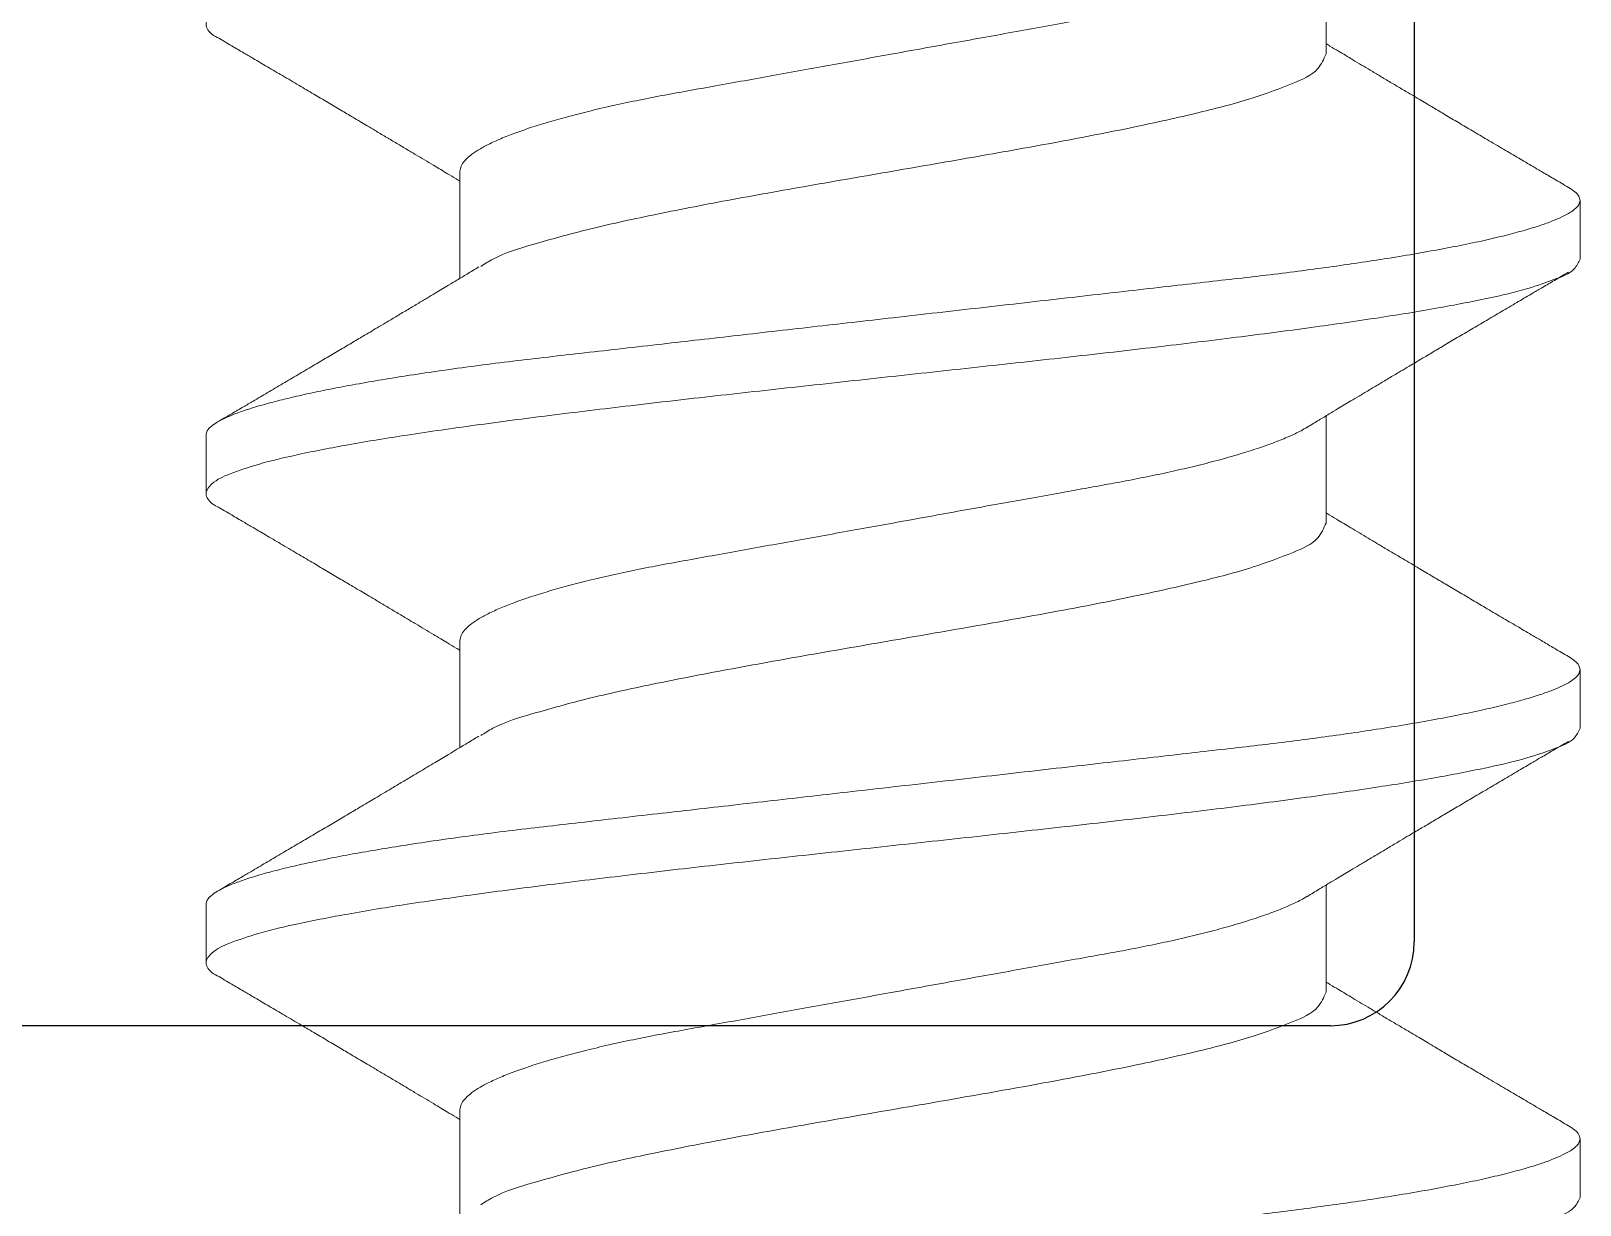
# Model space of a CAD drawing. Extents: x -82 to 113, y -82 to 93.
# Drawn here: x 8.4636 to 8.6485, y 76.4442 to 76.5844 of the extents above; entities that cross this region are included whole.
import ezdxf

# ---------------------------------------------------------------- set-up
doc = ezdxf.new("R2010")
doc.units = 0
doc.header["$MEASUREMENT"] = 0
doc.linetypes.add('SLD-Solid', pattern=[0])
doc.layers.get('0').update_dxf_attribs({"linetype": 'CONTINUOUS'})
doc.layers.add('Ballons', color=7, linetype='CONTINUOUS')
doc.layers.add('VENT', color=5, linetype='CONTINUOUS')

# ---------------------------------------------------------------- blocks, each defined once
blk = doc.blocks.new('NO 8 2 IN')
at = {"color": 7, "linetype": 'SLD-Solid', "lineweight": 15}
for p, q in [((0.6985, 0.082), (0.6915, 0.082)), ((0.7545, 0.082), (0.7475, 0.082)), ((0.674, 0.05169), (0.66121, 0.05169)), ((0.73, 0.05169), (0.71721, 0.05169)), ((0.786, 0.05169), (0.77321, 0.05169)), ((0.688, -0.05169), (0.70079, -0.05169)), ((0.744, -0.05169), (0.75679, -0.05169)), ((0.8, -0.05169), (0.81279, -0.05169)), ((0.6635, -0.082), (0.6705, -0.082)), ((0.7195, -0.082), (0.7265, -0.082)), ((0.7755, -0.082), (0.7825, -0.082))]:
    blk.add_line(p, q, dxfattribs=at)
for points, knots in [([(0.63386, 0.08045), (0.63399, 0.08074), (0.63431, 0.08144), (0.63552, 0.08233), (0.63707, 0.08107), (0.63801, 0.07885), (0.63918, 0.07537), (0.64028, 0.07064), (0.64143, 0.0647), (0.64257, 0.05766), (0.64372, 0.04964), (0.64488, 0.04077), (0.64603, 0.0312), (0.64719, 0.0211), (0.64834, 0.01064), (0.6495, 0), (0.65066, -0.01064), (0.65181, -0.0211), (0.65297, -0.03121), (0.65412, -0.04077), (0.65528, -0.04964), (0.65643, -0.05766), (0.65757, -0.06471), (0.65872, -0.07062), (0.65981, -0.07541), (0.66099, -0.07877), (0.66193, -0.08123), (0.66308, -0.0818), (0.6635, -0.082)], [0, 0, 0, 0, 0.005731, 0.013729, 0.021728, 0.035806, 0.057192, 0.085897, 0.121575, 0.16369, 0.211566, 0.264413, 0.32135, 0.381419, 0.443609, 0.506868, 0.570127, 0.632316, 0.692385, 0.749321, 0.802168, 0.850043, 0.892157, 0.927835, 0.956539, 0.977925, 0.992001, 1, 1, 1, 1]), ([(0.6425, 0.082), (0.64267, 0.08196), (0.64308, 0.08188), (0.64359, 0.08134), (0.64413, 0.08055), (0.64467, 0.07943), (0.64524, 0.078), (0.64582, 0.07624), (0.64639, 0.07424), (0.64694, 0.07201), (0.64749, 0.06959), (0.64804, 0.06692), (0.64858, 0.06404), (0.64911, 0.06094), (0.64965, 0.05756), (0.6502, 0.05389), (0.65074, 0.04995), (0.65126, 0.04587), (0.65176, 0.04167), (0.65225, 0.03731), (0.65277, 0.03278), (0.65329, 0.02821), (0.65381, 0.02362), (0.65433, 0.01904), (0.65486, 0.01436), (0.65541, 0.00962), (0.65595, 0.00482), (0.65652, -0.00015), (0.6571, -0.00526), (0.65769, -0.01048), (0.65828, -0.01564), (0.65886, -0.02071), (0.65942, -0.02565), (0.65997, -0.03045), (0.66048, -0.03495), (0.66096, -0.03915), (0.6614, -0.04309), (0.66187, -0.04691), (0.66235, -0.05063), (0.66285, -0.05422), (0.66338, -0.05776), (0.66393, -0.06122), (0.66452, -0.06456), (0.66511, -0.06766), (0.6657, -0.07048), (0.6663, -0.07301), (0.66689, -0.07524), (0.66746, -0.07712), (0.66801, -0.07865), (0.66852, -0.07985), (0.66902, -0.08079), (0.66951, -0.08145), (0.66998, -0.0819), (0.67034, -0.08197), (0.6705, -0.082)], [0, 0, 0, 0, 0.003092, 0.007218, 0.012848, 0.020196, 0.029358, 0.040368, 0.053221, 0.066587, 0.081415, 0.097635, 0.11516, 0.13389, 0.153715, 0.176448, 0.200174, 0.224724, 0.249924, 0.275905, 0.303091, 0.331379, 0.358167, 0.385658, 0.413725, 0.442232, 0.471038, 0.499995, 0.531578, 0.562966, 0.593969, 0.624401, 0.654092, 0.682884, 0.710636, 0.735058, 0.758527, 0.78147, 0.803831, 0.825476, 0.846274, 0.867849, 0.888108, 0.906911, 0.924131, 0.939662, 0.953422, 0.965357, 0.974673, 0.982441, 0.988705, 0.993557, 0.99719, 1, 1, 1, 1]), ([(0.68986, 0.08045), (0.68999, 0.08074), (0.69031, 0.08144), (0.69152, 0.08233), (0.69307, 0.08107), (0.69401, 0.07885), (0.69518, 0.07537), (0.69628, 0.07064), (0.69743, 0.0647), (0.69857, 0.05766), (0.69972, 0.04964), (0.70088, 0.04077), (0.70203, 0.0312), (0.70319, 0.0211), (0.70434, 0.01064), (0.7055, 0), (0.70666, -0.01064), (0.70781, -0.0211), (0.70897, -0.03121), (0.71012, -0.04077), (0.71128, -0.04964), (0.71243, -0.05766), (0.71357, -0.06471), (0.71472, -0.07062), (0.71581, -0.07541), (0.71699, -0.07877), (0.71793, -0.08123), (0.71908, -0.0818), (0.7195, -0.082)], [0, 0, 0, 0, 0.005731, 0.013729, 0.021728, 0.035806, 0.057192, 0.085897, 0.121575, 0.16369, 0.211566, 0.264413, 0.32135, 0.381419, 0.443609, 0.506868, 0.570127, 0.632316, 0.692385, 0.749321, 0.802168, 0.850043, 0.892157, 0.927835, 0.956539, 0.977925, 0.992001, 1, 1, 1, 1]), ([(0.6985, 0.082), (0.69867, 0.08196), (0.69908, 0.08188), (0.69959, 0.08134), (0.70013, 0.08055), (0.70067, 0.07943), (0.70124, 0.078), (0.70182, 0.07624), (0.70239, 0.07424), (0.70294, 0.07201), (0.70349, 0.06959), (0.70404, 0.06692), (0.70458, 0.06404), (0.70511, 0.06094), (0.70566, 0.05756), (0.7062, 0.05389), (0.70674, 0.04995), (0.70726, 0.04587), (0.70776, 0.04167), (0.70825, 0.03731), (0.70877, 0.03278), (0.70929, 0.02821), (0.70981, 0.02362), (0.71033, 0.01904), (0.71087, 0.01436), (0.71141, 0.00962), (0.71195, 0.00482), (0.71252, -0.00015), (0.7131, -0.00526), (0.71369, -0.01048), (0.71428, -0.01564), (0.71486, -0.02071), (0.71542, -0.02565), (0.71597, -0.03045), (0.71648, -0.03495), (0.71696, -0.03915), (0.7174, -0.04309), (0.71787, -0.04691), (0.71835, -0.05063), (0.71885, -0.05422), (0.71938, -0.05776), (0.71993, -0.06122), (0.72052, -0.06456), (0.72111, -0.06766), (0.7217, -0.07048), (0.7223, -0.07301), (0.72289, -0.07524), (0.72346, -0.07712), (0.72401, -0.07865), (0.72452, -0.07985), (0.72502, -0.08079), (0.72551, -0.08145), (0.72598, -0.0819), (0.72634, -0.08197), (0.7265, -0.082)], [0, 0, 0, 0, 0.003092, 0.007218, 0.012848, 0.020196, 0.029358, 0.040368, 0.053221, 0.066587, 0.081415, 0.097635, 0.11516, 0.13389, 0.153715, 0.176448, 0.200174, 0.224724, 0.249924, 0.275905, 0.303091, 0.331379, 0.358167, 0.385658, 0.413725, 0.442232, 0.471038, 0.499994, 0.531578, 0.562966, 0.593968, 0.624401, 0.654092, 0.682884, 0.710636, 0.735058, 0.758526, 0.78147, 0.803831, 0.825476, 0.846274, 0.867849, 0.888108, 0.906911, 0.924131, 0.939662, 0.953422, 0.965357, 0.974672, 0.982441, 0.988705, 0.993557, 0.99719, 1, 1, 1, 1]), ([(0.74586, 0.08045), (0.74599, 0.08074), (0.74631, 0.08144), (0.74752, 0.08233), (0.74907, 0.08107), (0.75001, 0.07885), (0.75118, 0.07537), (0.75228, 0.07064), (0.75343, 0.0647), (0.75457, 0.05766), (0.75572, 0.04964), (0.75688, 0.04077), (0.75803, 0.0312), (0.75919, 0.0211), (0.76034, 0.01064), (0.7615, 0), (0.76266, -0.01064), (0.76381, -0.0211), (0.76497, -0.03121), (0.76612, -0.04077), (0.76728, -0.04964), (0.76843, -0.05766), (0.76957, -0.06471), (0.77072, -0.07062), (0.77181, -0.07541), (0.77299, -0.07877), (0.77393, -0.08123), (0.77508, -0.0818), (0.7755, -0.082)], [0, 0, 0, 0, 0.0057312, 0.0137294, 0.0217283, 0.0358057, 0.0571924, 0.0858972, 0.1215754, 0.1636904, 0.2115661, 0.2644133, 0.3213499, 0.3814193, 0.4436088, 0.5068678, 0.5701267, 0.6323161, 0.6923852, 0.7493214, 0.8021681, 0.8500432, 0.8921576, 0.9278349, 0.956539, 0.9779248, 0.9920013, 1, 1, 1, 1]), ([(0.7545, 0.082), (0.75467, 0.08196), (0.75508, 0.08188), (0.75559, 0.08134), (0.75613, 0.08055), (0.75667, 0.07943), (0.75724, 0.078), (0.75782, 0.07624), (0.75839, 0.07424), (0.75894, 0.07201), (0.75949, 0.06959), (0.76004, 0.06692), (0.76058, 0.06404), (0.76111, 0.06094), (0.76166, 0.05756), (0.7622, 0.05389), (0.76274, 0.04995), (0.76326, 0.04587), (0.76376, 0.04167), (0.76425, 0.03731), (0.76477, 0.03278), (0.76529, 0.02821), (0.76581, 0.02362), (0.76633, 0.01904), (0.76687, 0.01436), (0.76741, 0.00962), (0.76795, 0.00482), (0.76852, -0.00015), (0.7691, -0.00526), (0.76969, -0.01048), (0.77028, -0.01564), (0.77086, -0.02071), (0.77142, -0.02565), (0.77197, -0.03045), (0.77248, -0.03495), (0.77296, -0.03915), (0.7734, -0.04309), (0.77387, -0.04691), (0.77435, -0.05063), (0.77485, -0.05422), (0.77538, -0.05776), (0.77593, -0.06122), (0.77652, -0.06456), (0.77711, -0.06766), (0.7777, -0.07048), (0.7783, -0.07301), (0.77889, -0.07524), (0.77946, -0.07712), (0.78001, -0.07865), (0.78052, -0.07985), (0.78102, -0.08079), (0.78151, -0.08145), (0.78198, -0.0819), (0.78234, -0.08197), (0.7825, -0.082)], [0, 0, 0, 0, 0.003092, 0.007218, 0.012848, 0.020196, 0.029358, 0.040369, 0.053221, 0.066587, 0.081415, 0.097635, 0.11516, 0.13389, 0.153715, 0.176448, 0.200174, 0.224724, 0.249924, 0.275906, 0.303091, 0.331379, 0.358168, 0.385658, 0.413725, 0.442232, 0.471038, 0.499995, 0.531578, 0.562966, 0.593969, 0.624401, 0.654092, 0.682884, 0.710636, 0.735058, 0.758527, 0.78147, 0.803831, 0.825476, 0.846274, 0.867849, 0.888108, 0.906911, 0.924131, 0.939662, 0.953422, 0.965357, 0.974673, 0.982441, 0.988705, 0.993557, 0.99719, 1, 1, 1, 1]), ([(0.80186, 0.08045), (0.80199, 0.08074), (0.80231, 0.08144), (0.80352, 0.08233), (0.80507, 0.08107), (0.80601, 0.07885), (0.80718, 0.07537), (0.80828, 0.07064), (0.80943, 0.0647), (0.81057, 0.05766), (0.81172, 0.04964), (0.81288, 0.04077), (0.81403, 0.0312), (0.81519, 0.0211), (0.81634, 0.01064), (0.8175, 0), (0.81866, -0.01064), (0.81981, -0.0211), (0.82097, -0.03121), (0.82212, -0.04077), (0.82328, -0.04964), (0.82443, -0.05766), (0.82557, -0.06471), (0.82672, -0.07062), (0.82781, -0.07541), (0.82899, -0.07877), (0.82993, -0.08123), (0.83108, -0.0818), (0.8315, -0.082)], [0, 0, 0, 0, 0.005731, 0.013729, 0.021728, 0.035806, 0.057192, 0.085897, 0.121575, 0.16369, 0.211566, 0.264413, 0.32135, 0.381419, 0.443609, 0.506868, 0.570127, 0.632316, 0.692385, 0.749321, 0.802168, 0.850043, 0.892158, 0.927835, 0.956539, 0.977925, 0.992002, 1, 1, 1, 1]), ([(0.68994, 0.08062), (0.68962, 0.08006), (0.68901, 0.07903), (0.68818, 0.07762), (0.68751, 0.07648), (0.68695, 0.07553), (0.68626, 0.07436), (0.68536, 0.07282), (0.68427, 0.07098), (0.68321, 0.06918), (0.68223, 0.06752), (0.6813, 0.06596), (0.68053, 0.06465), (0.67991, 0.06361), (0.67939, 0.06273), (0.67879, 0.06173), (0.67812, 0.0606), (0.67739, 0.05936), (0.67667, 0.05816), (0.67598, 0.057), (0.67533, 0.05592), (0.67474, 0.05493), (0.67419, 0.05401), (0.67365, 0.05311), (0.67319, 0.05234), (0.67289, 0.05184), (0.67279, 0.05169)], [0, 0, 0, 0, 0.057982, 0.10656, 0.145743, 0.175978, 0.205039, 0.26703, 0.335195, 0.395552, 0.453065, 0.507732, 0.55728, 0.588303, 0.615908, 0.648764, 0.691919, 0.733036, 0.777294, 0.8174, 0.853077, 0.889788, 0.920247, 0.948394, 0.983846, 1, 1, 1, 1]), ([(0.71856, 0.04945), (0.71828, 0.04991), (0.71775, 0.05078), (0.71703, 0.05198), (0.71643, 0.05298), (0.71591, 0.05385), (0.7154, 0.05471), (0.71482, 0.05567), (0.71414, 0.05681), (0.7134, 0.05805), (0.71264, 0.05932), (0.71193, 0.06051), (0.71132, 0.06153), (0.71083, 0.06237), (0.7104, 0.06309), (0.71, 0.06377), (0.70943, 0.06472), (0.70868, 0.06599), (0.70774, 0.06758), (0.70673, 0.06928), (0.7057, 0.07104), (0.70481, 0.07255), (0.70409, 0.07376), (0.70357, 0.07465), (0.70305, 0.07552), (0.70249, 0.07647), (0.70182, 0.07762), (0.70099, 0.07903), (0.70039, 0.08006), (0.70006, 0.08062)], [0, 0, 0, 0, 0.045199, 0.083899, 0.116073, 0.141731, 0.167575, 0.198699, 0.235117, 0.276837, 0.318632, 0.357685, 0.39061, 0.417396, 0.438437, 0.459649, 0.482989, 0.529851, 0.581567, 0.636016, 0.6932, 0.750691, 0.780867, 0.809473, 0.836508, 0.864578, 0.900963, 0.9461, 1, 1, 1, 1]), ([(0.74594, 0.08062), (0.74562, 0.08006), (0.74501, 0.07903), (0.74418, 0.07762), (0.74351, 0.07648), (0.74295, 0.07553), (0.74226, 0.07436), (0.74136, 0.07282), (0.74027, 0.07098), (0.73921, 0.06918), (0.73823, 0.06752), (0.7373, 0.06596), (0.73653, 0.06465), (0.73591, 0.06361), (0.73539, 0.06273), (0.73479, 0.06173), (0.73412, 0.0606), (0.73339, 0.05936), (0.73267, 0.05816), (0.73198, 0.057), (0.73133, 0.05592), (0.73074, 0.05493), (0.73019, 0.05401), (0.72965, 0.05311), (0.72919, 0.05234), (0.72889, 0.05184), (0.72879, 0.05169)], [0, 0, 0, 0, 0.057982, 0.10656, 0.145743, 0.175978, 0.205039, 0.267031, 0.335196, 0.395553, 0.453065, 0.507733, 0.55728, 0.588303, 0.615909, 0.648764, 0.691919, 0.733036, 0.777294, 0.817401, 0.853077, 0.889788, 0.920247, 0.948394, 0.983846, 1, 1, 1, 1]), ([(0.77456, 0.04945), (0.77428, 0.04991), (0.77375, 0.05078), (0.77303, 0.05198), (0.77243, 0.05298), (0.77191, 0.05385), (0.7714, 0.05471), (0.77082, 0.05567), (0.77014, 0.05681), (0.7694, 0.05805), (0.76864, 0.05932), (0.76793, 0.06051), (0.76732, 0.06153), (0.76683, 0.06237), (0.7664, 0.06309), (0.766, 0.06377), (0.76543, 0.06472), (0.76468, 0.06599), (0.76374, 0.06758), (0.76273, 0.06928), (0.7617, 0.07104), (0.76081, 0.07255), (0.76009, 0.07376), (0.75957, 0.07465), (0.75905, 0.07552), (0.75849, 0.07647), (0.75782, 0.07762), (0.75699, 0.07903), (0.75639, 0.08006), (0.75606, 0.08062)], [0, 0, 0, 0, 0.0451999, 0.083899, 0.1160726, 0.1417319, 0.1675755, 0.1986995, 0.2351164, 0.2768371, 0.3186332, 0.3576857, 0.3906104, 0.417396, 0.4384372, 0.4596495, 0.4829884, 0.5298514, 0.5815664, 0.6360157, 0.6932004, 0.7506903, 0.7808665, 0.8094736, 0.8365085, 0.8645782, 0.9009622, 0.9460993, 1, 1, 1, 1]), ([(0.80194, 0.08062), (0.80162, 0.08006), (0.80101, 0.07903), (0.80018, 0.07762), (0.79951, 0.07648), (0.79895, 0.07553), (0.79826, 0.07436), (0.79736, 0.07282), (0.79627, 0.07098), (0.79521, 0.06918), (0.79423, 0.06752), (0.7933, 0.06596), (0.79253, 0.06465), (0.79191, 0.06361), (0.79139, 0.06273), (0.79079, 0.06173), (0.79012, 0.0606), (0.78939, 0.05936), (0.78867, 0.05816), (0.78798, 0.057), (0.78733, 0.05592), (0.78674, 0.05493), (0.78619, 0.05401), (0.78565, 0.05311), (0.78519, 0.05234), (0.78489, 0.05184), (0.78479, 0.05169)], [0, 0, 0, 0, 0.057982, 0.10656, 0.145743, 0.175978, 0.205039, 0.267031, 0.335195, 0.395552, 0.453065, 0.507733, 0.557279, 0.588303, 0.615909, 0.648764, 0.691919, 0.733036, 0.777294, 0.8174, 0.853077, 0.889787, 0.920247, 0.948394, 0.983846, 1, 1, 1, 1]), ([(0.674, 0.05169), (0.6742, 0.05166), (0.67464, 0.05159), (0.67527, 0.05114), (0.6759, 0.05045), (0.67656, 0.04949), (0.67723, 0.04825), (0.6779, 0.04678), (0.67856, 0.04508), (0.67922, 0.0432), (0.67987, 0.0411), (0.68051, 0.0388), (0.68116, 0.03628), (0.6818, 0.03355), (0.68242, 0.03063), (0.68302, 0.0276), (0.68359, 0.02443), (0.68418, 0.02113), (0.68479, 0.01775), (0.68542, 0.0143), (0.68605, 0.01082), (0.68669, 0.00726), (0.68734, 0.00364), (0.68801, -0.00007), (0.6887, -0.00386), (0.68939, -0.00769), (0.69007, -0.01146), (0.69073, -0.01513), (0.69137, -0.01868), (0.69198, -0.02203), (0.69254, -0.02517), (0.69308, -0.02813), (0.69365, -0.03098), (0.69424, -0.03372), (0.69487, -0.03639), (0.69552, -0.03894), (0.69621, -0.04135), (0.6969, -0.04355), (0.69759, -0.0455), (0.69829, -0.0472), (0.69888, -0.04849), (0.6993, -0.04919), (0.69945, -0.04943)], [0, 0, 0, 0, 0.00566, 0.012578, 0.021366, 0.032352, 0.04569, 0.061424, 0.078422, 0.097441, 0.118359, 0.141021, 0.165246, 0.192421, 0.220865, 0.250311, 0.2806, 0.312419, 0.345788, 0.378482, 0.412166, 0.446614, 0.481581, 0.516811, 0.554171, 0.591217, 0.627644, 0.663165, 0.697515, 0.730461, 0.760059, 0.788419, 0.816064, 0.842792, 0.868377, 0.894021, 0.917895, 0.939785, 0.95951, 0.976938, 0.991987, 1, 1, 1, 1]), ([(0.73, 0.05169), (0.7302, 0.05166), (0.73064, 0.05159), (0.73127, 0.05114), (0.7319, 0.05045), (0.73256, 0.04949), (0.73323, 0.04825), (0.7339, 0.04678), (0.73456, 0.04508), (0.73522, 0.0432), (0.73587, 0.0411), (0.73651, 0.0388), (0.73716, 0.03628), (0.7378, 0.03355), (0.73842, 0.03063), (0.73902, 0.0276), (0.73959, 0.02443), (0.74018, 0.02113), (0.74079, 0.01775), (0.74142, 0.0143), (0.74205, 0.01082), (0.74269, 0.00726), (0.74334, 0.00364), (0.74401, -0.00007), (0.7447, -0.00386), (0.74539, -0.00769), (0.74607, -0.01146), (0.74673, -0.01513), (0.74737, -0.01868), (0.74798, -0.02203), (0.74854, -0.02517), (0.74908, -0.02813), (0.74965, -0.03098), (0.75024, -0.03372), (0.75087, -0.03639), (0.75152, -0.03894), (0.75221, -0.04135), (0.7529, -0.04355), (0.75359, -0.0455), (0.75429, -0.0472), (0.75488, -0.04849), (0.7553, -0.04919), (0.75545, -0.04943)], [0, 0, 0, 0, 0.00566, 0.012578, 0.021366, 0.032352, 0.04569, 0.061424, 0.078423, 0.097441, 0.118359, 0.141021, 0.165246, 0.192421, 0.220865, 0.250311, 0.2806, 0.312419, 0.345788, 0.378482, 0.412166, 0.446614, 0.481581, 0.516811, 0.554171, 0.591217, 0.627644, 0.663165, 0.697515, 0.730461, 0.760059, 0.788419, 0.816064, 0.842792, 0.868376, 0.894021, 0.917895, 0.939784, 0.95951, 0.976938, 0.991987, 1, 1, 1, 1]), ([(0.786, 0.05169), (0.7862, 0.05166), (0.78664, 0.05159), (0.78727, 0.05114), (0.7879, 0.05045), (0.78856, 0.04949), (0.78923, 0.04825), (0.7899, 0.04678), (0.79056, 0.04508), (0.79122, 0.0432), (0.79187, 0.0411), (0.79251, 0.0388), (0.79316, 0.03628), (0.7938, 0.03355), (0.79442, 0.03063), (0.79502, 0.0276), (0.79559, 0.02443), (0.79618, 0.02113), (0.79679, 0.01775), (0.79742, 0.0143), (0.79805, 0.01082), (0.79869, 0.00726), (0.79934, 0.00364), (0.80001, -0.00007), (0.8007, -0.00386), (0.80139, -0.00769), (0.80207, -0.01146), (0.80273, -0.01513), (0.80337, -0.01868), (0.80398, -0.02203), (0.80454, -0.02517), (0.80508, -0.02813), (0.80565, -0.03098), (0.80624, -0.03372), (0.80687, -0.03639), (0.80752, -0.03894), (0.80821, -0.04135), (0.8089, -0.04355), (0.80959, -0.0455), (0.81029, -0.0472), (0.81088, -0.04849), (0.8113, -0.04919), (0.81145, -0.04943)], [0, 0, 0, 0, 0.0056599, 0.0125775, 0.0213656, 0.0323516, 0.0456897, 0.0614235, 0.0784225, 0.0974411, 0.1183588, 0.1410211, 0.1652461, 0.1924205, 0.2208649, 0.2503105, 0.2805998, 0.3124188, 0.3457879, 0.3784824, 0.4121662, 0.4466137, 0.4815809, 0.5168112, 0.5541709, 0.5912169, 0.6276443, 0.663165, 0.6975153, 0.7304612, 0.760059, 0.7884191, 0.8160641, 0.8427916, 0.8683764, 0.8940213, 0.9178954, 0.9397845, 0.9595098, 0.9769376, 0.9919873, 1, 1, 1, 1]), ([(0.66263, 0.04922), (0.66293, 0.04874), (0.66414, 0.04681), (0.66541, 0.04246), (0.66718, 0.03613), (0.66885, 0.02837), (0.67057, 0.01954), (0.67228, 0.00996), (0.674, 0), (0.67572, -0.00996), (0.67743, -0.01954), (0.67914, -0.02838), (0.68085, -0.0361), (0.6825, -0.04254), (0.68424, -0.04717), (0.68568, -0.05064), (0.68737, -0.0514), (0.688, -0.05169)], [0, 0, 0, 0, 0.016211, 0.064626, 0.128031, 0.204413, 0.291076, 0.384847, 0.48225, 0.579652, 0.673423, 0.760084, 0.836464, 0.899866, 0.948278, 0.980851, 1, 1, 1, 1]), ([(0.71863, 0.04922), (0.71893, 0.04874), (0.72014, 0.04681), (0.72141, 0.04246), (0.72318, 0.03613), (0.72485, 0.02837), (0.72657, 0.01954), (0.72828, 0.00996), (0.73, 0), (0.73172, -0.00996), (0.73343, -0.01954), (0.73514, -0.02838), (0.73685, -0.0361), (0.7385, -0.04254), (0.74024, -0.04717), (0.74168, -0.05064), (0.74337, -0.0514), (0.744, -0.05169)], [0, 0, 0, 0, 0.016211, 0.064626, 0.128031, 0.204413, 0.291076, 0.384847, 0.48225, 0.579652, 0.673423, 0.760083, 0.836464, 0.899866, 0.948278, 0.98085, 1, 1, 1, 1]), ([(0.77463, 0.04922), (0.77493, 0.04874), (0.77614, 0.04681), (0.77741, 0.04246), (0.77918, 0.03613), (0.78085, 0.02837), (0.78257, 0.01954), (0.78428, 0.00996), (0.786, 0), (0.78772, -0.00996), (0.78943, -0.01954), (0.79114, -0.02838), (0.79285, -0.0361), (0.7945, -0.04254), (0.79624, -0.04717), (0.79768, -0.05064), (0.79937, -0.0514), (0.8, -0.05169)], [0, 0, 0, 0, 0.016211, 0.064626, 0.128031, 0.204413, 0.291076, 0.384847, 0.48225, 0.579652, 0.673423, 0.760083, 0.836464, 0.899866, 0.948278, 0.98085, 1, 1, 1, 1]), ([(0.69944, -0.04945), (0.69972, -0.04991), (0.70025, -0.05078), (0.70097, -0.05198), (0.70157, -0.05298), (0.70209, -0.05385), (0.7026, -0.05471), (0.70318, -0.05567), (0.70386, -0.05681), (0.7046, -0.05805), (0.70536, -0.05932), (0.70607, -0.06051), (0.70668, -0.06153), (0.70717, -0.06237), (0.7076, -0.06309), (0.708, -0.06377), (0.70857, -0.06472), (0.70932, -0.06599), (0.71026, -0.06758), (0.71127, -0.06928), (0.7123, -0.07104), (0.71319, -0.07255), (0.71391, -0.07376), (0.71443, -0.07465), (0.71495, -0.07552), (0.71551, -0.07647), (0.71618, -0.07762), (0.71701, -0.07903), (0.71761, -0.08006), (0.71794, -0.08062)], [0, 0, 0, 0, 0.045199, 0.0839, 0.116073, 0.141732, 0.167576, 0.1987, 0.235116, 0.276837, 0.318633, 0.357686, 0.390611, 0.417395, 0.438437, 0.45965, 0.482988, 0.529851, 0.581566, 0.636015, 0.693201, 0.75069, 0.780866, 0.809473, 0.836509, 0.864578, 0.900962, 0.946099, 1, 1, 1, 1]), ([(0.75544, -0.04945), (0.75572, -0.04991), (0.75625, -0.05078), (0.75697, -0.05198), (0.75757, -0.05298), (0.75809, -0.05385), (0.7586, -0.05471), (0.75918, -0.05567), (0.75986, -0.05681), (0.7606, -0.05805), (0.76136, -0.05932), (0.76207, -0.06051), (0.76268, -0.06153), (0.76317, -0.06237), (0.7636, -0.06309), (0.764, -0.06377), (0.76457, -0.06472), (0.76532, -0.06599), (0.76626, -0.06758), (0.76727, -0.06928), (0.7683, -0.07104), (0.76919, -0.07255), (0.76991, -0.07376), (0.77043, -0.07465), (0.77095, -0.07552), (0.77151, -0.07647), (0.77218, -0.07762), (0.77301, -0.07903), (0.77361, -0.08006), (0.77394, -0.08062)], [0, 0, 0, 0, 0.045199, 0.083899, 0.116073, 0.141732, 0.167575, 0.1987, 0.235116, 0.276837, 0.318633, 0.357685, 0.39061, 0.417395, 0.438437, 0.45965, 0.482988, 0.529851, 0.581566, 0.636015, 0.6932, 0.75069, 0.780866, 0.809473, 0.836508, 0.864578, 0.900962, 0.946099, 1, 1, 1, 1]), ([(0.67206, -0.08062), (0.67238, -0.08006), (0.67299, -0.07903), (0.67382, -0.07762), (0.67449, -0.07648), (0.67505, -0.07553), (0.67574, -0.07436), (0.67664, -0.07282), (0.67773, -0.07098), (0.67879, -0.06918), (0.67977, -0.06752), (0.6807, -0.06596), (0.68147, -0.06465), (0.68209, -0.06361), (0.68261, -0.06273), (0.68321, -0.06173), (0.68388, -0.0606), (0.68461, -0.05936), (0.68533, -0.05816), (0.68602, -0.057), (0.68667, -0.05592), (0.68726, -0.05493), (0.68781, -0.05401), (0.68835, -0.05311), (0.68881, -0.05234), (0.68911, -0.05184), (0.68921, -0.05169)], [0, 0, 0, 0, 0.0579828, 0.1065596, 0.1457427, 0.1759787, 0.2050392, 0.2670312, 0.3351953, 0.3955529, 0.4530647, 0.5077331, 0.5572798, 0.5883029, 0.6159083, 0.6487641, 0.6919186, 0.7330355, 0.7772941, 0.8174003, 0.8530775, 0.8897876, 0.9202468, 0.9483936, 0.9838456, 1, 1, 1, 1]), ([(0.72806, -0.08062), (0.72838, -0.08006), (0.72899, -0.07903), (0.72982, -0.07762), (0.73049, -0.07648), (0.73105, -0.07553), (0.73174, -0.07436), (0.73264, -0.07282), (0.73373, -0.07098), (0.73479, -0.06918), (0.73577, -0.06752), (0.7367, -0.06596), (0.73747, -0.06465), (0.73809, -0.06361), (0.73861, -0.06273), (0.73921, -0.06173), (0.73988, -0.0606), (0.74061, -0.05936), (0.74133, -0.05816), (0.74202, -0.057), (0.74267, -0.05592), (0.74326, -0.05493), (0.74381, -0.05401), (0.74435, -0.05311), (0.74481, -0.05234), (0.74511, -0.05184), (0.74521, -0.05169)], [0, 0, 0, 0, 0.0579822, 0.1065601, 0.1457433, 0.1759787, 0.2050392, 0.2670307, 0.3351959, 0.3955529, 0.4530653, 0.5077331, 0.5572798, 0.5883034, 0.6159088, 0.6487641, 0.6919192, 0.7330361, 0.7772946, 0.8174008, 0.8530775, 0.8897876, 0.9202473, 0.9483941, 0.9838456, 1, 1, 1, 1]), ([(0.78406, -0.08062), (0.78438, -0.08006), (0.78499, -0.07903), (0.78582, -0.07762), (0.78649, -0.07648), (0.78705, -0.07553), (0.78774, -0.07436), (0.78864, -0.07282), (0.78973, -0.07098), (0.79079, -0.06918), (0.79177, -0.06752), (0.7927, -0.06596), (0.79347, -0.06465), (0.79409, -0.06361), (0.79461, -0.06273), (0.79521, -0.06173), (0.79588, -0.0606), (0.79661, -0.05936), (0.79733, -0.05816), (0.79802, -0.057), (0.79867, -0.05592), (0.79926, -0.05493), (0.79981, -0.05401), (0.80035, -0.05311), (0.80081, -0.05234), (0.80111, -0.05184), (0.80121, -0.05169)], [0, 0, 0, 0, 0.057982, 0.10656, 0.145743, 0.175978, 0.205039, 0.267031, 0.335195, 0.395552, 0.453065, 0.507733, 0.557279, 0.588303, 0.615909, 0.648764, 0.691919, 0.733036, 0.777294, 0.8174, 0.853077, 0.889787, 0.920247, 0.948394, 0.983846, 1, 1, 1, 1]), ([(0.6705, -0.082), (0.67067, -0.08196), (0.67107, -0.08188), (0.6716, -0.08134), (0.67189, -0.08088), (0.67206, -0.08062)], [0, 0, 0, 0, 0.2409576, 0.562463, 1, 1, 1, 1]), ([(0.7265, -0.082), (0.72667, -0.08196), (0.72707, -0.08188), (0.7276, -0.08134), (0.72789, -0.08088), (0.72806, -0.08062)], [0, 0, 0, 0, 0.2409584, 0.5624519, 1, 1, 1, 1]), ([(0.7825, -0.082), (0.78267, -0.08196), (0.78307, -0.08188), (0.7836, -0.08134), (0.78389, -0.08088), (0.78406, -0.08062)], [0, 0, 0, 0, 0.240958, 0.562452, 1, 1, 1, 1])]:
    blk.add_open_spline(points, degree=3, knots=knots, dxfattribs=at)
blk = doc.blocks.new('3203-1_Sash_Component')
for p, q in [((0.72224, 2.37998), (1.29244, 2.37998)), ((0.71224, 2.19998), (0.71224, 2.36998))]:
    blk.add_line(p, q)
blk.add_arc((0.72224, 2.36998), 0.01, 90, 180)
blk = doc.blocks.new('3203_Sash_Assembly')
blk.add_blockref('3203-1_Sash_Component', (0, 0))

msp = doc.modelspace()

# ---------------------------------------------------------------- block references
at = {"layer": 'Ballons', "rotation": 90.00000000000001}
msp.add_blockref('NO 8 2 IN', (8.5665, 75.78163), dxfattribs=at)
at = {"layer": 'VENT', "rotation": 180}
msp.add_blockref('3203_Sash_Assembly', (9.34094, 78.84561), dxfattribs=at)

doc.saveas('drawing.dxf')
